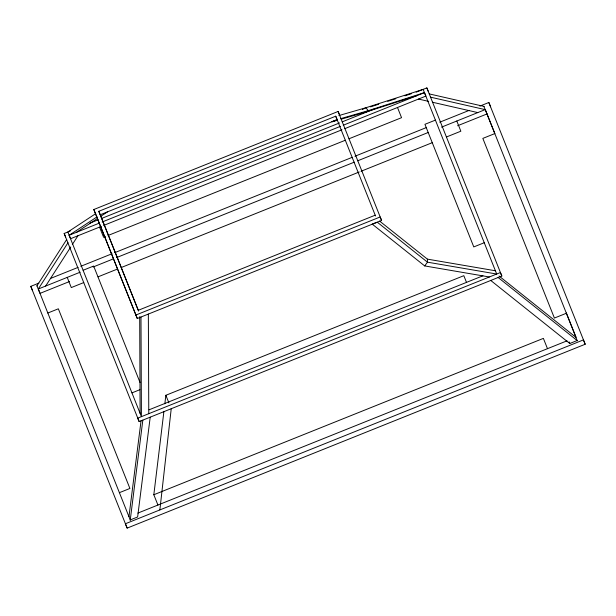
<?xml version="1.0" encoding="UTF-8"?>
<svg xmlns="http://www.w3.org/2000/svg" width="616" height="616" viewBox="0 0 616 616"><rect width="100%" height="100%" fill="white"/><g stroke="black" fill="none" stroke-linecap="round" stroke-linejoin="round"><path stroke-width="0.92" d="M159.867 509.925L171.225 408.724M157.927 505.043L153.823 494.748L163.918 411.388M164.834 403.811L165.866 395.287L463.825 275.683L466.528 282.475M128.96 516.678L141.064 420.674M130.199 520.381L142.835 420.12M150.212 417.163L137.63 516.97L130.253 519.927L36.975 285.762M36.829 285.993L66.721 239.455M69.5 281.535L40.063 293.355L38.277 289.012L68.014 242.712M45.646 286.055L70.771 246.939M72.311 244.537L77.955 235.759M338.846 115.577L365.958 107.731L423.161 89.366L496.712 274.028L427.481 262.185L377.292 222.207L372.187 224.109L424.693 265.927L427.481 262.185L427.396 259.136L379.587 221.059M95.757 213.613L67.852 231.993L141.411 416.647L140.979 317.032M101.332 226.372L70.578 238.715L69.146 235.243L97.051 216.863M76.523 232.286L97.251 218.634M100.439 216.532L107.615 211.804M362.37 109.479L365.958 107.731L368.252 110.664L424.455 92.623L425.887 96.088L344.644 128.706M341.187 119.204L364.672 112.405L368.252 110.664L340.817 118.603M332.016 121.598L337.152 119.666L335.728 116.193L98.806 211.296L138.254 310.31L375.167 215.207M338.115 111.457L381.581 220.451L137.291 318.51L93.825 209.517L338.115 111.457L339.547 114.93M98.806 211.296L100.239 214.768L337.152 119.666M416.154 92.184L426.85 87.888L501.832 276.014L139.154 421.598L64.164 233.472L70.309 231.008M90.005 223.1L98.029 219.881M101.594 218.449L339.516 122.946M342.188 121.868L375.159 108.632M69.146 235.243L99.499 223.061M102.179 221.991L340.54 126.303M343.22 125.233L424.455 92.623M103.611 225.456L341.972 129.776M105.39 236.559L103.604 237.275L99.546 227.088M108.062 235.489L345.36 140.232M348.925 138.8L401.555 117.679L397.497 107.484M435.443 120.097L424.94 124.309L473.781 246.924L484.284 242.704M479.91 106.075L488.842 102.495L585.2 344.244L127.158 528.112L30.8 286.355L38.839 283.129M50.443 278.471L78.124 267.359M80.804 266.289L112.05 253.738M114.73 252.668L352.229 157.326M354.908 156.256L426.341 127.581M439.732 122.207L469.2 110.379M83.145 270.255L93.647 266.035L140.009 382.428M38.277 289.012L80.203 272.18M93.093 267.013L113.59 258.782M116.786 257.503L354.285 162.162M357.673 160.807L428.274 132.463M441.533 127.142L485.254 109.594L494.864 133.572L482.836 138.4L554.4 318.056L566.381 313.251M457.603 125.749L487.04 113.929M83.776 282.567L71.294 287.58L67.236 277.385M98.044 276.846L117.656 268.969M121.221 267.536L359.228 171.995M361.014 171.279L432.332 142.65M446.592 136.929L460.853 131.2L456.795 121.013M47.832 313.02L58.343 308.801L129.907 488.457L119.396 492.669M135.859 315.038L380.149 216.978L381.581 220.451M131.978 392.869L139.863 389.705M149.041 409.817L482.921 275.791M153.823 494.748L543.381 338.377L547.485 348.671M137.876 513.09L567.02 340.833M490.76 280.465L569.777 343.497L577.146 340.54L575.852 337.283L499.068 276.037M370.524 106.861L378.671 104.243M387.718 101.34L395.872 98.722M404.92 95.819L411.257 93.778M364.672 112.405L417.078 95.58M332.155 121.814L337.576 120.251M427.396 259.136L495.418 270.77M424.693 265.927L489.343 276.984M429.206 93.901L484.137 106.437M430.499 97.159L485.169 109.625L483.868 106.376M418.495 99.061L428.69 101.386M432.393 102.225L477.793 112.589M498.128 277.5L577.508 340.825M488.842 102.495L490.629 106.83M585.2 344.244L583.414 339.909L125.371 523.769L127.158 528.112M426.85 87.888L428.274 91.361M501.832 276.014L500.4 272.549L137.722 418.133L139.154 421.598M93.825 209.517L137.291 318.51M64.164 233.472L65.596 236.944M30.8 286.355L32.586 290.698M566.35 313.02L575.952 337.121M485.254 109.594L575.937 337.252M569.13 341.872L569.777 343.497M335.728 116.193L375.529 216M100.239 214.768L138.615 311.103M165.866 395.287L168.915 402.926M148.348 314.068L148.779 413.69M139.693 316.655L140.109 413.398"/></g></svg>
